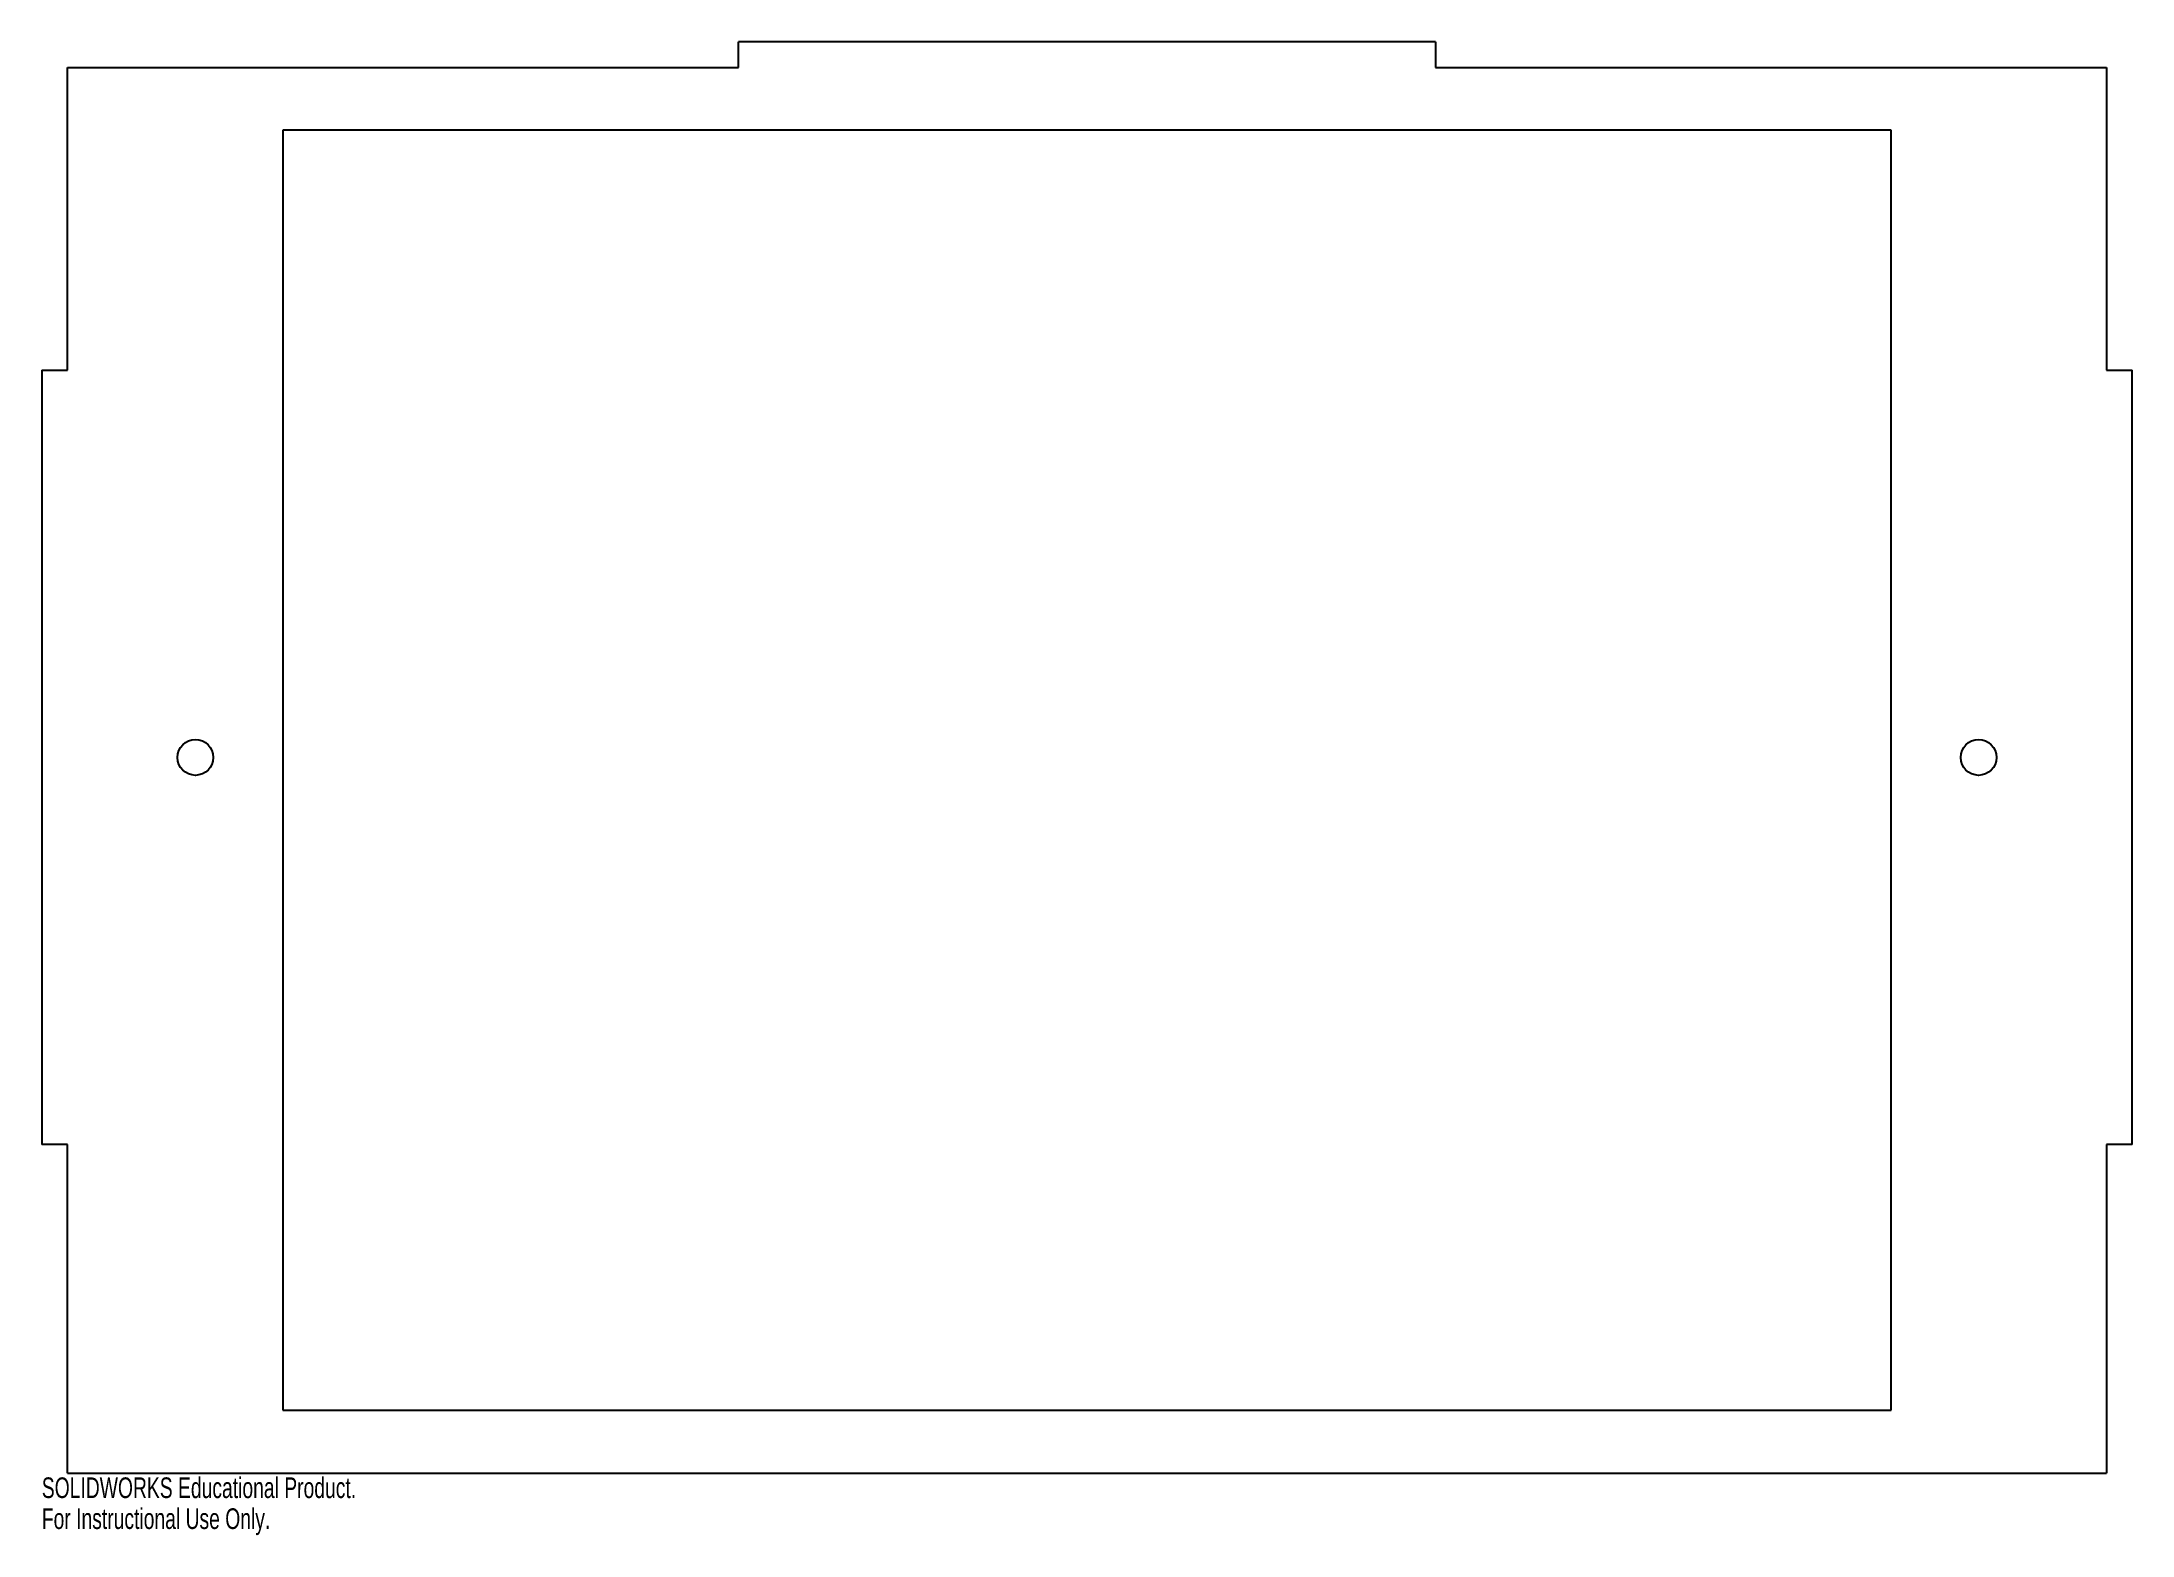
# Model space of a CAD drawing. Header units: millimetres. Extents: x 0 to 490, y -15 to 336.
import ezdxf

# ---------------------------------------------------------------- set-up
doc = ezdxf.new("R2010")
doc.units = ezdxf.units.MM
doc.styles.add('SLDTEXTSTYLE0', font='TXT', dxfattribs={"width": 0.7})

msp = doc.modelspace()

# ---------------------------------------------------------------- linework, layer by layer
at = {"color": 7, "linetype": 'Continuous', "lineweight": 25}
for p, q in [((326.67, 335.5), (163.33, 335.5)), ((163.33, 329.5), (163.33, 335.5)), ((326.67, 335.5), (326.67, 329.5)), ((6, 329.5), (163.33, 329.5)), ((6, 258.5), (6, 329.5)), ((326.67, 329.5), (484, 329.5)), ((484, 329.5), (484, 258.5)), ((56.5, 314.75), (56.5, 14.75)), ((433.5, 314.75), (56.5, 314.75)), ((433.5, 14.75), (433.5, 314.75)), ((0, 258.5), (6, 258.5)), ((0, 258.5), (0, 77)), ((484, 258.5), (490, 258.5)), ((490, 77), (490, 258.5)), ((6, 77), (0, 77)), ((6, 0), (6, 77)), ((484, 77), (484, 0)), ((490, 77), (484, 77)), ((56.5, 14.75), (433.5, 14.75)), ((6, 0), (484, 0))]:
    msp.add_line(p, q, dxfattribs=at)
for centre in [(36, 167.75), (454, 167.75)]:
    msp.add_circle(centre, 4.2, dxfattribs=at)

# ---------------------------------------------------------------- texts
at = {"color": 7, "linetype": 'Continuous', "char_height": 4.8336, "attachment_point": 1, "style": 'SLDTEXTSTYLE0'}
for s, insert in [('SOLIDWORKS Educational Product.', (0, -1.02)), ('For Instructional Use Only.', (0, -8.27))]:
    msp.add_mtext(s, dxfattribs=dict(at, insert=insert))

doc.saveas('drawing.dxf')
